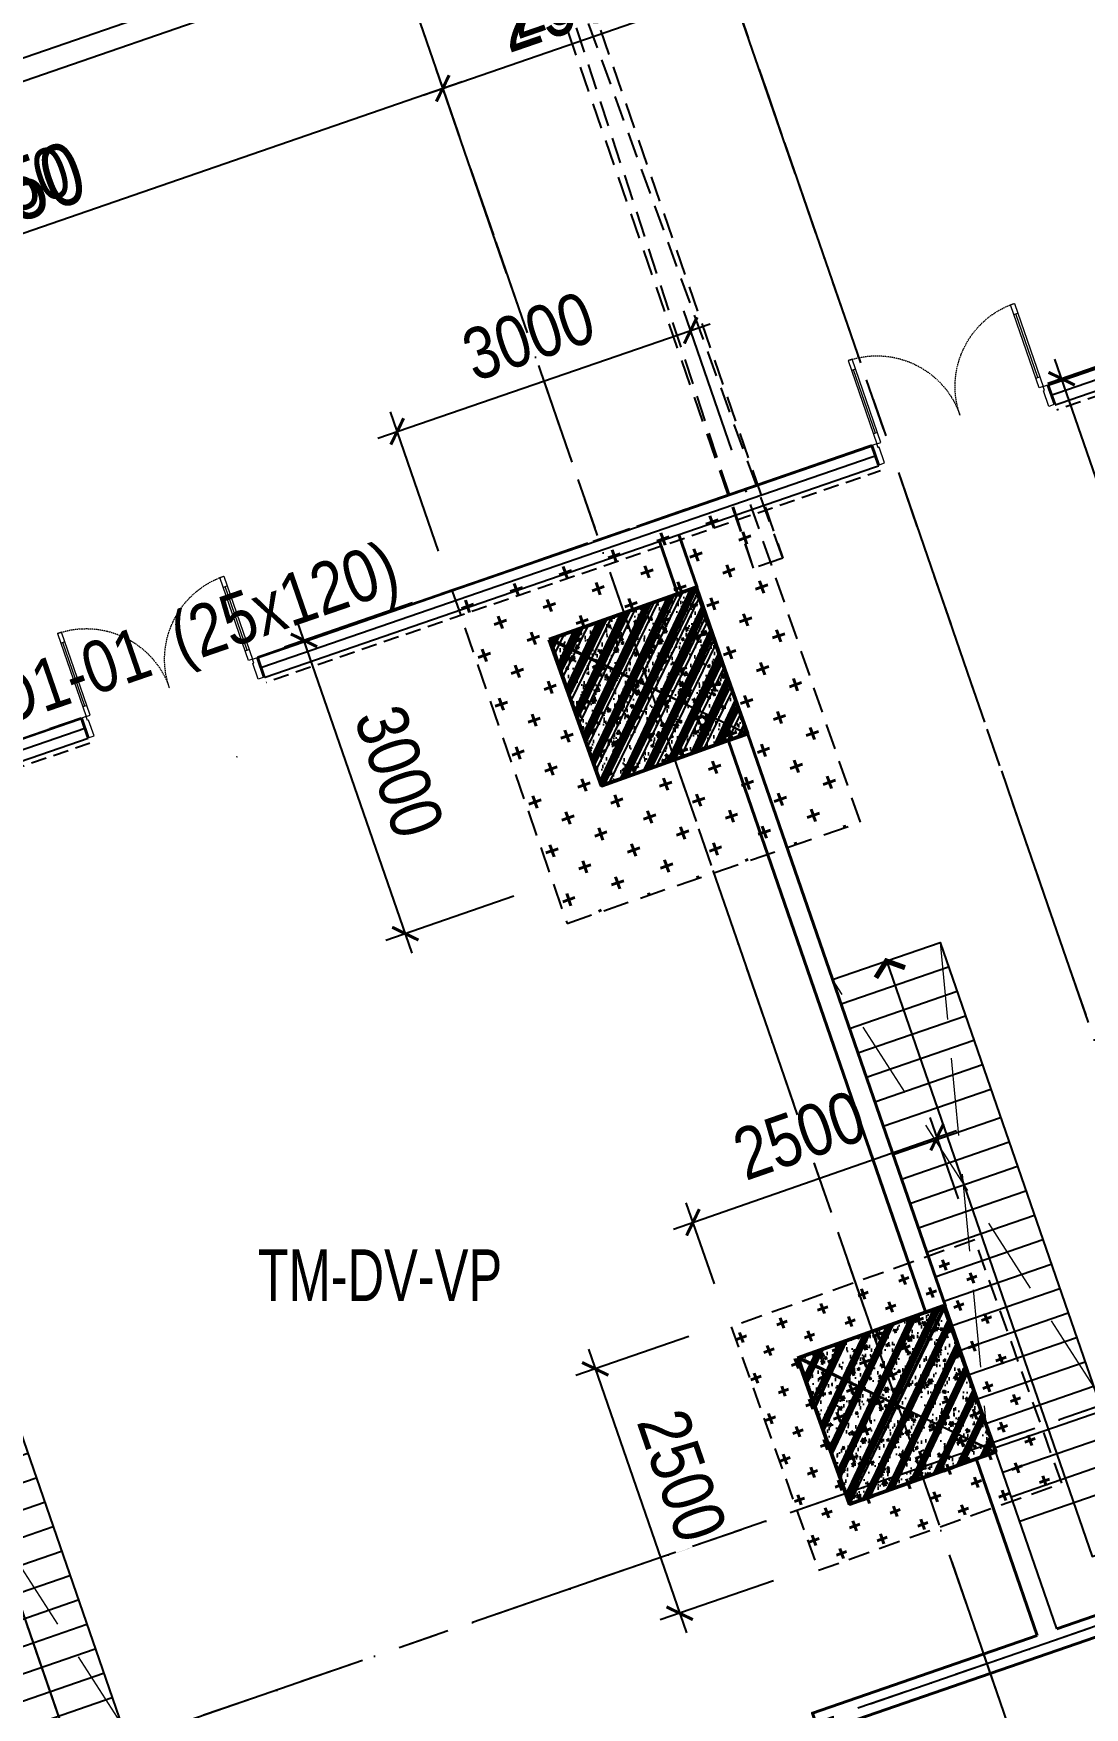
# Model space of a CAD drawing. Header units: millimetres. Extents: x -1534340 to 1713810, y -1348191 to 1114081.
# Drawn here: x 1252896 to 1263056, y -303150 to -286962 of the extents above; entities that cross this region are included whole.
import ezdxf
from ezdxf.enums import TextEntityAlignment as Align

# ---------------------------------------------------------------- set-up
doc = ezdxf.new("R2010")
doc.units = ezdxf.units.MM
doc.header["$LTSCALE"] = 100
doc.set_wipeout_variables(frame=1)
doc.header["$PDMODE"] = 32
doc.header["$PDSIZE"] = 2.5
for name, pattern in [('CENTER2', [1.125, 0.75, -0.125, 0.125, -0.125]), ('DASHED', [4.5, 3, -1.5]), ('DASHED2', [0.375, 0.25, -0.125]), ('HIDDEN', [0.375, 0.25, -0.125]), ('HIDDEN2', [0.1875, 0.125, -0.0625]), ('xref.asix of  podium$0$xref.asix of  podium$0$DASHDOT', [1, 0.5, -0.25, 0, -0.25]), ('Xref.Asix of Basement B2$0$HIDDEN', [0.375, 0.25, -0.125])]:
    doc.linetypes.add(name, pattern=pattern)
for name, color, linetype, lineweight in [('0-Hatch', 250, 'Continuous', 40), ('ccu12-Tencaukien', 9, 'Continuous', 15), ('CUA', 37, 'Continuous', 13), ('D-building block', 8, 'Continuous', 13), ('KAKA FIX', 2, 'Continuous', 13), ('KT-Chu viet', 255, 'Continuous', 20), ('KT-Net cat', 1, 'Continuous', 40), ('KT-Net cot', 2, 'Continuous', 50), ('KT-Net cot vach', 6, 'Continuous', 50)]:
    doc.layers.add(name, color=color, linetype=linetype, lineweight=lineweight)
for name, color, linetype in [('0-khuat', 3, 'HIDDEN'), ('A-GLAZ', 135, 'Continuous'), ('ccu11-Khuat', 9, 'DASHED'), ('ccu11-Manh', 8, 'Continuous'), ('ccu12-Manh', 8, 'Continuous'), ('ccu12-Text', 31, 'Continuous'), ('ccu12-Thay', 7, 'Continuous'), ('ccu12-Truc', 13, 'CENTER2'), ('KC2-DIM', 251, 'Continuous'), ('KCS_COLUMN', 2, 'Continuous'), ('KT-Dim', 8, 'Continuous'), ('KT-Kich thuoc', 9, 'Continuous'), ('xref.asix of  podium$0$xref.asix of  podium$0$KC2-DIM', 251, 'Continuous'), ('xref.asix of  podium$0$xref.asix of  podium$0$KT-Kich thuoc', 9, 'Continuous'), ('xref.asix of  podium$0$xref.asix of  podium$0$KT-Luoi truc South Tower', 8, 'xref.asix of  podium$0$xref.asix of  podium$0$DASHDOT'), ('xref.asix of  podium$0$xref.asix of  podium$0$KT-Net cot vach', 6, 'Continuous')]:
    doc.layers.add(name, color=color, linetype=linetype)
doc.layers.add('Xref.Asix of Basement B2$0$KT-Chi gioi XD', color=7, linetype='Xref.Asix of Basement B2$0$HIDDEN', true_color=0x0066cc)
doc.styles.add('Arial Narrow', font='ARIALN.TTF')
doc.styles.add('Xref_ST_MBDV Cot vach 30.7.2022$0$Arial', font='arial.ttf', dxfattribs={"width": 0.7})
doc.dimstyles.new('ccu12-200', dxfattribs={"dimscale": 200, "dimtxt": 2.5, "dimasz": 1, "dimexe": 1, "dimexo": 2, "dimgap": 1, "dimtad": 1, "dimdec": 0, "dimrnd": 5, "dimdsep": 46, "dimtxsty": 'Arial Narrow', "dimblk": 'ARCHTICK', "dimcen": -1, "dimdle": 1, "dimclrd": 256, "dimclre": 256, "dimclrt": 3, "dimadec": 0, "dimazin": 2, "dimtfac": 0.1, "dimtdec": 0, "dimtmove": 0, "dimatfit": 1, "dimldrblk": 'ARCHTICK', "dimfxl": 1, "dimtvp": 0.8333333333333334, "dimtolj": 1, "dimtzin": 12, "dimarcsym": 0})
doc.dimstyles.new('CCU_1-200', dxfattribs={"dimscale": 200, "dimtxt": 3, "dimasz": 1, "dimexe": 1, "dimexo": 2, "dimgap": 0.5, "dimtad": 1, "dimdec": 0, "dimdsep": 46, "dimtxsty": 'Arial Narrow', "dimblk": 'ARCHTICK', "dimcen": -1, "dimdle": 1, "dimclrd": 256, "dimclre": 256, "dimclrt": 3, "dimadec": 0, "dimazin": 2, "dimtfac": 0.1, "dimtdec": 0, "dimtix": 1, "dimtmove": 2, "dimatfit": 1, "dimfxl": 1, "dimtvp": 0.8333333333333334, "dimtolj": 1, "dimtzin": 12, "dimarcsym": 0})
pattern_1 = [(49.99999999999999, (550, -550), (286.9040730403014, -25.10085399303804), [30, -330]), (355, (550, -550), (-55.50053344520001, 300.8768534800047), [24, -264]), (100.4514, (573.908672, -552.091736), (231.4037526856086, 275.7758168243814), [25.496076, -280.4568448]), (46.18420000000001, (550, -470), (426.8964194502578, -66.20760573160723), [45, -495]), (96.6356, (585.574698, -475.5173228), (373.8650822194813, 389.6471483601767), [38.2441152, -420.6852]), (351.1842, (550, -470), (373.8647780534509, 389.6474403701299), [36, -396]), (21, (590, -490), (238.7628208473847, -161.0475562661355), [30, -330]), (326.0000000000001, (590, -490), (97.32613276863269, 290.0600180187412), [24, -264]), (71.4514, (609.8968932, -503.4206424), (336.089051432596, 129.012198683981), [25.496076, -280.4568448]), (37.50000000000001, (550, -550), (4.863942126916267, 133.1575415325246), [0, -260.8, 0, -268, 0, -265]), (7.499999999999999, (550, -550), (105.2278149768594, 157.7646847529441), [0, -152.8, 0, -254.8, 0, -101]), (327.5, (460.8, -550), (213.5289744689636, -9.021948693751902), [0, -100, 0, -312, 0, -414]), (317.5, (420.8, -550), (233.2744677369545, 40.04199293292709), [0, -130, 0, -207.2, 0, -294]), (45, (550, -550), (-120.2081528017131, 120.2081528017131), []), (45, (550, -501), (-120.2081528017131, 120.2081528017131), [])]

# ---------------------------------------------------------------- blocks, each defined once
blk = doc.blocks.new('MC3000X3000')
at = {"layer": '0-Hatch', "ltscale": 2}
h = blk.add_hatch(dxfattribs=at)
h.set_pattern_fill('CROSS', color=256, scale=1000, style=0)
h.set_pattern_definition([(360, (0, -4.656612873077393e-10), (250, 250), [125, -375]), (90, (62.5, -62.50000000046566), (-250, 250), [125, -375])])
h.paths.add_polyline_path([(7876789.000000002, 1547059), (7876789.000000002, 1550059), (7873789.000000002, 1550059), (7873789.000000002, 1547059)])
at = {"layer": '0-khuat', "ltscale": 10}
blk.add_lwpolyline([(7873789.000000002, 1547059), (7876789.000000002, 1547059), (7876789.000000002, 1550059), (7873789.000000002, 1550059)], close=True, dxfattribs=at)
blk = doc.blocks.new('MBKC-T1-PN')
at = {"layer": '0-Hatch', "ltscale": 2}
h = blk.add_hatch(dxfattribs=at)
h.set_pattern_fill('CROSS', color=256, scale=1000, angle=109.047137953997, style=0)
h.set_pattern_definition([(109.0471379539969, (4060094.961571727, -6931287.109431718), (-317.8990851971258, 154.7261181275824), [124.9999999999995, -374.9999999999978]), (199.0471379539969, (4060133.64310126, -6931207.634660419), (-154.7261181275824, -317.8990851971258), [124.9999999999994, -374.9999999999978])])
h.paths.add_polyline_path([(27178.74739161716, 9374.480511591712), (24342.99617165653, 8395.442709210562), (25452.57303445367, 5181.591939069738), (28288.32418001979, 6160.629956934019)])
at = {"layer": '0-khuat', "ltscale": 10, "elevation": -0.0001092030034374706}
blk.add_lwpolyline([(24342.9961716563, 8395.442709210503), (25452.57303445367, 5181.591939069738), (28288.32418001979, 6160.629956934019), (27178.74739161716, 9374.48051159177)], dxfattribs=at)
at = {"layer": 'ccu11-Khuat', "ltscale": 0.5, "elevation": -0.1248620286703281}
blk.add_lwpolyline([(100590.5864808073, -35426.61506945355), (55455.55192690738, -35426.61506945355, -0.3269618123751123), (50827.94980508671, -32029.33521380113), (46319.23951797537, -19000.21078809898, 0.4276624970093012), (30482.82222025329, -12597.84133938845), (15440.22126940242, -17787.66880758357, -0.1965409036496166), (11052.14983252855, -17540.17514300876, -0.04529122358984782), (3605.473727127304, -9503.081798993808), (-504.3626536345109, -3435.722267398494, -0.3990343803495413), (1771.304140177555, 352.6720043509267), (31190.7288702894, 10495.31749677, -0.1204403028230274), (42591.70211395179, 11817.81507882464), (58406.76826363965, 7707.460248947376, -0.2262547279600852), (60280.00056402339, 6012.837931064423), (65645.2552123724, -9495.342720050656, 0.2916469557633262), (69738.37575314008, -12326.61538209155), (89786.80552536738, -12326.61538209155)], format="xyb", dxfattribs=at)
at = {"layer": 'ccu12-Thay', "ltscale": 0.5, "elevation": -0.1248620286703281}
blk.add_lwpolyline([(100592.7780615496, -35676.61506945355), (55455.39655799186, -35676.61506945355, -0.3267809868965265), (50590.58009542292, -32107.86709642987), (46084.84347490547, -19087.33587578748, 0.427810969143063), (30575.27555690287, -12830.40478876728), (15521.75718290871, -18023.99886239826, -0.1981128104978065), (10911.61054585082, -17750.02456894092, -0.0454709095100691), (3402.789631705265, -9649.635404628643), (-737.5713195712306, -3537.212389550812, -0.4024491153328594), (1696.951964988839, 591.4787324376521), (31106.50964570185, 10730.72245935566)], format="xyb", dxfattribs=at)
at = {"layer": '0-khuat', "linetype": 'HIDDEN', "ltscale": 10, "xscale": 0.8333333333333331, "yscale": 0.8333333333333331, "zscale": 0.8333333333333331, "rotation": 109.6849732125606}
blk.add_blockref('MC3000X3000', (3454336.267836913, -5743991.226587309), dxfattribs=at)
blk = doc.blocks.new('_ARCHTICK')
at = {"color": 0, "linetype": 'ByBlock', "const_width": 0.15}
blk.add_lwpolyline([(-0.5, -0.5), (0.5, 0.5)], dxfattribs=at)
blk = doc.blocks.new('*D1116')
at = {"layer": 'Defpoints', "color": 0, "transparency": 16777216}
for p in [(333214.0718389305, -44362.95521297024), (333961.684839245, -46528.39200335834), (325785.2688217285, -49351.28433366482)]:
    blk.add_point(p, dxfattribs=at)
at = {"layer": 'KT-Dim', "lineweight": -2, "transparency": 16777216}
for p, q in [((333831.1464655257, -46150.29184072066), (333148.8026520708, -44173.90513165147)), ((324848.6057405687, -47251.11673150846), (333403.1219202494, -44297.68602611076)), ((325654.7304480092, -48973.18417102714), (324972.3866350279, -46996.79746332993))]:
    blk.add_line(p, q, dxfattribs=at)
at = {"layer": 'KT-Dim', "lineweight": -2, "transparency": 16777216, "xscale": 200, "yscale": 200, "zscale": 200}
for p, rotation in [((333214.0718389304, -44362.95521297038), 19.04713796363416), ((325037.6558218876, -47185.84754464884), 199.0471379636342)]:
    blk.add_blockref('_ARCHTICK', p, dxfattribs=dict(at, rotation=rotation))
at = {"layer": 'KT-Dim', "color": 3, "transparency": 16777216, "insert": (328977.2829341967, -45344.04163537067), "char_height": 500, "attachment_point": 5, "rotation": 19.047137963634164, "style": 'Arial Narrow'}
blk.add_mtext('\\A1;8650', dxfattribs=at)
blk = doc.blocks.new('*D1117')
at = {"layer": 'Defpoints', "color": 0, "transparency": 16777216}
for p in [(336002.5605383844, -43400.23470679068), (336750.1735388605, -45565.67149764695), (333961.684839245, -46528.39200335834)]:
    blk.add_point(p, dxfattribs=at)
at = {"layer": 'KT-Dim', "lineweight": -2, "transparency": 16777216}
for p, q in [((336619.6351651412, -45187.57133500927), (335937.2913515246, -43211.18462547188)), ((333025.0217576114, -44428.22439982976), (336191.6106197031, -43334.96551993118)), ((333831.1464655257, -46150.29184072066), (333148.8026520707, -44173.90513165123))]:
    blk.add_line(p, q, dxfattribs=at)
at = {"layer": 'KT-Dim', "lineweight": -2, "transparency": 16777216, "xscale": 200, "yscale": 200, "zscale": 200}
for p, rotation in [((336002.5605383842, -43400.2347067908), 19.04713796363416), ((333214.0718389303, -44362.95521297015), 199.0471379636342)]:
    blk.add_blockref('_ARCHTICK', p, dxfattribs=dict(at, rotation=rotation))
at = {"layer": 'KT-Dim', "color": 3, "transparency": 16777216, "insert": (334459.7352924449, -43451.23521644156), "char_height": 500, "attachment_point": 5, "rotation": 19.047137963634164, "style": 'Arial Narrow'}
blk.add_mtext('\\A1;2950', dxfattribs=at)
blk = doc.blocks.new('*D1118')
at = {"layer": 'Defpoints', "color": 0, "transparency": 16777216}
for p in [(341485.0128966325, -41507.42828786178), (342232.6258974263, -43672.86507963808), (336750.1735388605, -45565.67149764695)]:
    blk.add_point(p, dxfattribs=at)
at = {"layer": 'KT-Dim', "lineweight": -2, "transparency": 16777216}
for p, q in [((342102.087523707, -43294.7649170004), (341419.7437097728, -41318.37820654301)), ((335813.5104570653, -43465.50389365036), (341674.0629779513, -41442.15910100228)), ((336619.6351651412, -45187.57133500927), (335937.2913515246, -43211.18462547185))]:
    blk.add_line(p, q, dxfattribs=at)
at = {"layer": 'KT-Dim', "lineweight": -2, "transparency": 16777216, "xscale": 200, "yscale": 200, "zscale": 200}
for p, rotation in [((341485.0128966324, -41507.4282878619), 19.04713796363416), ((336002.5605383842, -43400.23470679074), 199.0471379636342)]:
    blk.add_blockref('_ARCHTICK', p, dxfattribs=dict(at, rotation=rotation))
at = {"layer": 'KT-Dim', "color": 3, "transparency": 16777216, "insert": (338595.205821296, -42023.47175388741), "char_height": 500, "attachment_point": 5, "rotation": 19.047137963634164, "style": 'Arial Narrow'}
blk.add_mtext('\\A1;5800', dxfattribs=at)
blk = doc.blocks.new('*D1123')
at = {"layer": 'Defpoints', "color": 0, "transparency": 16777216}
for p in [(363163.4852022186, -37115.10992757118), (306934.025148161, -51743.49375239977), (308410.2467223766, -56019.1817027683, 4.862310228169464e-05)]:
    blk.add_point(p, dxfattribs=at)
at = {"layer": 'KT-Dim', "lineweight": -2, "transparency": 16777216}
for p, q in [((363032.9430114967, -36737.01108276802), (361621.9925326421, -32650.37255480104)), ((361876.3130504046, -32774.15088184166), (306744.9757257595, -51808.76484776073)), ((308279.7045316547, -55641.08285796513), (306868.7540528001, -51554.44432999818))]:
    blk.add_line(p, q, dxfattribs=at)
at = {"layer": 'KT-Dim', "lineweight": -2, "transparency": 16777216, "xscale": 200, "yscale": 200, "zscale": 200}
for p, rotation in [((361687.263628003, -32839.42197720263), 19.0477163778953), ((306934.025148161, -51743.49375239977), 199.0477163778953)]:
    blk.add_blockref('_ARCHTICK', p, dxfattribs=dict(at, rotation=rotation))
at = {"layer": 'KT-Dim', "color": 3, "transparency": 16777216, "insert": (334162.0591472953, -41861.09962134298), "char_height": 500, "attachment_point": 5, "rotation": 19.047716377895316, "style": 'Arial Narrow'}
blk.add_mtext('\\A1;57925', dxfattribs=at)
blk = doc.blocks.new('*U157')
h = blk.add_hatch()
h.set_pattern_fill('VATLIEU04', color=250, scale=40, style=0, pattern_type=2)
h.set_pattern_definition(pattern_1)
h.paths.add_polyline_path([(-475, 475), (1025, 475), (1025, -1025), (-475, -1025)])
at = {"color": 6, "ltscale": 0.25}
blk.add_lwpolyline([(-475, 475), (1025, 475), (1025, -1025), (-475, -1025)], close=True, dxfattribs=at)
at = {"layer": 'Defpoints', "linetype": 'ByBlock', "ltscale": 30}
for p, q in [((1025, 475), (-475, -1025)), ((-475, 475), (1025, -1025))]:
    blk.add_line(p, q, dxfattribs=at)
blk = doc.blocks.new('*U151')
h = blk.add_hatch()
h.set_pattern_fill('VATLIEU04', color=250, scale=40, style=0, pattern_type=2)
h.set_pattern_definition(pattern_1)
h.paths.add_polyline_path([(-475, 475), (1025, 475), (1025, -1025), (-475, -1025)])
at = {"color": 6, "ltscale": 0.25}
blk.add_lwpolyline([(-475, 475), (1025, 475), (1025, -1025), (-475, -1025)], close=True, dxfattribs=at)
at = {"layer": 'Defpoints', "linetype": 'ByBlock', "ltscale": 30}
for p, q in [((1025, 475), (-475, -1025)), ((-475, 475), (1025, -1025))]:
    blk.add_line(p, q, dxfattribs=at)
blk = doc.blocks.new('MBDV-B1-T1-PN')
at = {"layer": 'KT-Net cot vach', "rotation": 19.6849732125525}
for name, p in [('*U151', (25888.18390325899, 7638.490352074732, -5.460168145715594e-05)), ('*U157', (28286.79614176205, 690.9878537511686))]:
    blk.add_blockref(name, p, dxfattribs=at)
blk = doc.blocks.new('*U705')
at = {"layer": 'ccu12-Tencaukien', "color": 8, "ltscale": 10000}
blk.add_line((360.6565736538532, -155.3215232637356), (354.4065714950475, -155.3215232637356), dxfattribs=at)
at = {"layer": 'ccu12-Text', "color": 2, "style": 'Arial Narrow', "width": 0.8}
blk.add_attdef('SH', text='', height=300, dxfattribs=at).set_placement((275.6048113084853, 5.864471777974813), align=Align.BOTTOM_RIGHT)
at = {"layer": 'ccu12-Text', "color": 31, "style": 'Arial Narrow', "width": 0.8}
for tag, p in [('(', (507.5315725744504, -75.41116959831947)), ('KT', (632.605666770517, -75.41116959831947)), (')', (962.8971199221714, -75.41116959831947))]:
    blk.add_attdef(tag, text='', height=250, dxfattribs=at).set_placement(p, align=Align.BOTTOM_LEFT)
blk = doc.blocks.new('*D1362')
at = {"layer": 'Defpoints', "color": 0, "ltscale": 0.5, "transparency": 16777216}
for p in [(1256938.329304621, -292338.1074470709, -5.46016815734518e-05), (1255511.023876942, -292830.8819751971), (1257917.367107039, -295173.8586670195, -5.46016815734518e-05)]:
    blk.add_point(p, dxfattribs=at)
at = {"layer": 'KC2-DIM', "lineweight": -2, "ltscale": 0.5, "transparency": 16777216}
for p, q in [((1256560.229141961, -292468.6458207265), (1255321.973795612, -292896.1511620249)), ((1256555.330866188, -295855.6832764756), (1255445.754690114, -292641.8318938672)), ((1257539.266944379, -295304.3970406752), (1256301.01159803, -295731.9023819735))]:
    blk.add_line(p, q, dxfattribs=at)
at = {"layer": 'KC2-DIM', "lineweight": -2, "ltscale": 0.5, "transparency": 16777216, "xscale": 200, "yscale": 200, "zscale": 200}
for p, rotation in [((1255511.023876942, -292830.8819751971), 109.0471379540029), ((1256490.06167936, -295666.6331951457), 289.0471379540029)]:
    blk.add_blockref('_ARCHTICK', p, dxfattribs=dict(at, rotation=rotation))
at = {"layer": 'KC2-DIM', "color": 3, "ltscale": 0.5, "transparency": 16777216, "insert": (1256430.902521615, -294100.176689031), "char_height": 500, "attachment_point": 5, "rotation": 289.0471379540029, "style": 'Arial Narrow', "bg_fill": 3, "box_fill_scale": 1.1, "bg_fill_color": 256, "bg_fill_true_color": 13158600, "bg_fill_transparency": 0}
blk.add_mtext('\\A1;3000', dxfattribs=at)
blk = doc.blocks.new('*D1333')
at = {"layer": 'Defpoints', "color": 0, "ltscale": 0.5, "transparency": 16777216}
for p in [(1264262.29080749, -289808.0412940348, -5.46016815734518e-05), (1262834.985379812, -290300.8158221609), (1265241.328609908, -292643.7925139835, -5.46016815734518e-05)]:
    blk.add_point(p, dxfattribs=at)
at = {"layer": 'KC2-DIM', "lineweight": -2, "ltscale": 0.5, "transparency": 16777216}
for p, q in [((1263884.19064483, -289938.5796676905), (1262645.935298482, -290366.0850089887)), ((1263879.292369057, -293325.6171234395), (1262769.716192984, -290111.765740831)), ((1264863.228447248, -292774.3308876391), (1263624.9731009, -293201.8362289374))]:
    blk.add_line(p, q, dxfattribs=at)
at = {"layer": 'KC2-DIM', "lineweight": -2, "ltscale": 0.5, "transparency": 16777216, "xscale": 200, "yscale": 200, "zscale": 200}
for p, rotation in [((1262834.985379812, -290300.8158221609), 109.0471379540029), ((1263814.02318223, -293136.5670421096), 289.0471379540029)]:
    blk.add_blockref('_ARCHTICK', p, dxfattribs=dict(at, rotation=rotation))
at = {"layer": 'KC2-DIM', "color": 3, "ltscale": 0.5, "transparency": 16777216, "insert": (1263754.864024485, -291570.1105359949), "char_height": 500, "attachment_point": 5, "rotation": 289.0471379540029, "style": 'Arial Narrow', "bg_fill": 3, "box_fill_scale": 1.1, "bg_fill_color": 256, "bg_fill_true_color": 13158600, "bg_fill_transparency": 0}
blk.add_mtext('\\A1;3000', dxfattribs=at)
blk = doc.blocks.new('*D1309')
at = {"layer": 'Defpoints', "color": 0, "ltscale": 0.5, "transparency": 16777216}
for p in [(1261631.191957085, -297635.056674236), (1261970.832776697, -298608.2058146608, -5.460168692449779e-05), (1259610.447410427, -299432.0088548099)]:
    blk.add_point(p, dxfattribs=at)
at = {"layer": 'KC2-DIM', "lineweight": -2, "ltscale": 0.5, "transparency": 16777216}
for p, q in [((1261839.025033944, -298230.5462868447), (1261565.288085708, -297446.226910328)), ((1259081.976826907, -298524.7635857618), (1261820.021720993, -297569.1528028593)), ((1259478.639667674, -299054.3493269937), (1259204.902719438, -298270.029950477))]:
    blk.add_line(p, q, dxfattribs=at)
at = {"layer": 'KC2-DIM', "lineweight": -2, "ltscale": 0.5, "transparency": 16777216, "xscale": 200, "yscale": 200, "zscale": 200}
for p, rotation in [((1261631.191957085, -297635.056674236), 19.2396050158715), ((1259270.806590815, -298458.8597143851), 199.2396050158715)]:
    blk.add_blockref('_ARCHTICK', p, dxfattribs=dict(at, rotation=rotation))
at = {"layer": 'KC2-DIM', "color": 3, "ltscale": 0.5, "transparency": 16777216, "insert": (1260300.973561295, -297617.0999885792), "char_height": 500, "attachment_point": 5, "rotation": 19.239605015871508, "style": 'Arial Narrow', "bg_fill": 3, "box_fill_scale": 1.1, "bg_fill_color": 256, "bg_fill_true_color": 13158600, "bg_fill_transparency": 0}
blk.add_mtext('\\A1;2500', dxfattribs=at)
blk = doc.blocks.new('*D1310')
at = {"layer": 'Defpoints', "color": 0, "ltscale": 0.5, "transparency": 16777216}
for p in [(1259610.447410427, -299432.0088548098, 0.0037426825899861), (1260426.312245775, -301795.1348714333, 0.0037426825899861), (1259142.281174041, -302238.4441962652)]:
    blk.add_point(p, dxfattribs=at)
at = {"layer": 'KC2-DIM', "lineweight": -2, "ltscale": 0.5, "transparency": 16777216}
for p, q in [((1259232.347247767, -299562.5472284655), (1258137.366257363, -299940.5873664696)), ((1258261.147151865, -299686.2680983118), (1259207.550360869, -302427.4942775951)), ((1260048.212083115, -301925.673245089), (1258953.231092711, -302303.713383093))]:
    blk.add_line(p, q, dxfattribs=at)
at = {"layer": 'KC2-DIM', "lineweight": -2, "ltscale": 0.5, "transparency": 16777216, "xscale": 200, "yscale": 200, "zscale": 200}
for p, rotation in [((1258326.416338693, -299875.3181796417), 109.0471379540041), ((1259142.281174041, -302238.4441962652), 289.0471379540041)]:
    blk.add_blockref('_ARCHTICK', p, dxfattribs=dict(at, rotation=rotation))
at = {"layer": 'KC2-DIM', "color": 3, "ltscale": 0.5, "transparency": 16777216, "insert": (1259164.708499831, -300908.3002918136), "char_height": 500, "attachment_point": 5, "rotation": 289.04713795400414, "style": 'Arial Narrow', "bg_fill": 3, "box_fill_scale": 1.1, "bg_fill_color": 256, "bg_fill_true_color": 13158600, "bg_fill_transparency": 0}
blk.add_mtext('\\A1;2500', dxfattribs=at)
blk = doc.blocks.new('*D1388')
at = {"layer": 'Defpoints', "color": 0, "ltscale": 0.5, "transparency": 16777216}
for p in [(1259248.956718429, -289833.6204035875), (1259777.695512467, -291369.5403397731, -0.1248620286703281), (1256941.069954294, -292346.0456519499)]:
    blk.add_point(p, dxfattribs=at)
at = {"layer": 'KC2-DIM', "lineweight": -2, "ltscale": 0.5, "transparency": 16777216}
for p, q in [((1259647.494856126, -290991.3237495915), (1259183.856390259, -289644.5121084968)), ((1256223.222865166, -290875.2260439345), (1259438.06501352, -289768.5200754174)), ((1256810.869297954, -291967.8290617683), (1256347.230832086, -290621.0174206737))]:
    blk.add_line(p, q, dxfattribs=at)
at = {"layer": 'KC2-DIM', "lineweight": -2, "ltscale": 0.5, "transparency": 16777216, "xscale": 200, "yscale": 200, "zscale": 200}
for p, rotation in [((1259248.956718429, -289833.6204035875), 18.99596951040509), ((1256412.331160257, -290810.1257157644), 198.9959695104051)]:
    blk.add_blockref('_ARCHTICK', p, dxfattribs=dict(at, rotation=rotation))
at = {"layer": 'KC2-DIM', "color": 3, "ltscale": 0.5, "transparency": 16777216, "insert": (1257682.447438534, -289891.3807965164), "char_height": 500, "attachment_point": 5, "rotation": 18.99596951040509, "style": 'Arial Narrow', "bg_fill": 3, "box_fill_scale": 1.1, "bg_fill_color": 256, "bg_fill_true_color": 13158600, "bg_fill_transparency": 0}
blk.add_mtext('\\A1;3000', dxfattribs=at)
blk = doc.blocks.new('VACH-NN-PN-T1')
at = {"layer": 'KCS_COLUMN', "linetype": 'HIDDEN', "ltscale": 10}
for p, q in [((28861.20638333028, -3312.627160112897), (22976.8363833304, 14650.50283988711)), ((29144.77638333035, -3214.727160112932), (22693.26638333034, 14552.60283988708))]:
    blk.add_line(p, q, dxfattribs=at)
blk.add_lwpolyline([(29144.77726576407, -3214.725349920336), (28861.20214374922, -3312.629130104324), (22693.26399283903, 14552.60355706571), (22976.83911485388, 14650.50733724993)], close=True, dxfattribs=at)
blk = doc.blocks.new('*U2802')
h = blk.add_hatch()
h.set_pattern_fill('VATLIEU04', color=250, scale=40, style=0, pattern_type=2)
h.set_pattern_definition(pattern_1)
h.paths.add_polyline_path([(-475, 475), (1025, 475), (1025, -1025), (-475, -1025)])
at = {"color": 6, "ltscale": 0.25}
blk.add_lwpolyline([(-475, 475), (1025, 475), (1025, -1025), (-475, -1025)], close=True, dxfattribs=at)
at = {"layer": 'Defpoints', "linetype": 'ByBlock', "ltscale": 30}
for p, q in [((1025, 475), (-475, -1025)), ((-475, 475), (1025, -1025))]:
    blk.add_line(p, q, dxfattribs=at)
blk = doc.blocks.new('xref.asix of  podium$0$xref.asix of  podium$0$MBCot-PN-flat-22')
at = {"layer": 'xref.asix of  podium$0$xref.asix of  podium$0$KT-Net cot vach', "rotation": 19.04713795399666}
for p in [(25897.90325425193, 7645.250534330495), (28296.54611554556, 697.6593348206952)]:
    blk.add_blockref('*U2802', p, dxfattribs=at)
blk = doc.blocks.new('*D2827')
at = {"layer": 'Defpoints', "color": 0, "transparency": 16777216}
for p in [(-52224.40234267711, 62261.85734221036), (-108519.026224689, 47822.2122533907), (-106977.6408225186, 43357.78556701331, 4.862310228169781e-05)]:
    blk.add_point(p, dxfattribs=at)
at = {"layer": 'xref.asix of  podium$0$xref.asix of  podium$0$KT-Kich thuoc', "lineweight": -2, "transparency": 16777216}
for p, q in [((-52354.94453339904, 62639.95618701356), (-53831.0588402085, 66915.33345098936)), ((-53576.73832244593, 66791.55512394874), (-108708.0756470906, 47756.94115802974)), ((-107108.1830132405, 43735.88441181651), (-108584.29732005, 48011.2616757923))]:
    blk.add_line(p, q, dxfattribs=at)
at = {"layer": 'xref.asix of  podium$0$xref.asix of  podium$0$KT-Kich thuoc', "lineweight": -2, "transparency": 16777216, "xscale": 200, "yscale": 200, "zscale": 200}
for p, rotation in [((-53765.78774484753, 66726.28402858778), 19.04771637789541), ((-108519.026224689, 47822.2122533907), 199.0477163778954)]:
    blk.add_blockref('_ARCHTICK', p, dxfattribs=dict(at, rotation=rotation))
at = {"layer": 'xref.asix of  podium$0$xref.asix of  podium$0$KT-Kich thuoc', "color": 3, "transparency": 16777216, "insert": (-78004.9693590086, 59272.40911175961), "char_height": 600, "attachment_point": 5, "rotation": 19.047716377895405, "style": 'Arial Narrow'}
blk.add_mtext('\\A1;57925', dxfattribs=at)
blk = doc.blocks.new('*D2831')
at = {"layer": 'Defpoints', "color": 0, "transparency": 16777216}
for p in [(-82308.3655197986, 55403.73122789905), (-81560.75252014585, 53238.29443728271), (-89737.16853766143, 50415.40210697639)]:
    blk.add_point(p, dxfattribs=at)
at = {"layer": 'xref.asix of  podium$0$xref.asix of  podium$0$KT-Kich thuoc', "lineweight": -2, "transparency": 16777216}
for p, q in [((-81691.29089374955, 53616.39459996041), (-82373.63470660045, 55592.7813092379)), ((-90673.83161904199, 52515.56971191747), (-82119.31543845974, 55469.0004147009)), ((-89867.70691126512, 50793.50226965408), (-90550.05072450498, 52769.88898005817))]:
    blk.add_line(p, q, dxfattribs=at)
at = {"layer": 'xref.asix of  podium$0$xref.asix of  podium$0$KT-Kich thuoc', "lineweight": -2, "transparency": 16777216, "xscale": 200, "yscale": 200, "zscale": 200}
for p, rotation in [((-82308.3655197986, 55403.73122789905), 19.04713794612659), ((-90484.78153770314, 52580.83889871932), 199.0471379461266)]:
    blk.add_blockref('_ARCHTICK', p, dxfattribs=dict(at, rotation=rotation))
at = {"layer": 'xref.asix of  podium$0$xref.asix of  podium$0$KT-Kich thuoc', "color": 3, "transparency": 16777216, "insert": (-86529.18217328655, 54376.38169855322), "char_height": 600, "attachment_point": 5, "rotation": 19.047137946126586, "style": 'Arial Narrow'}
blk.add_mtext('\\A1;8650', dxfattribs=at)
blk = doc.blocks.new('*D2832')
at = {"layer": 'Defpoints', "color": 0, "transparency": 16777216}
for p in [(-79519.87682034563, 56366.45173407975), (-78772.26382053085, 54201.01494299412), (-81560.75252014585, 53238.29443728271)]:
    blk.add_point(p, dxfattribs=at)
at = {"layer": 'xref.asix of  podium$0$xref.asix of  podium$0$KT-Kich thuoc', "lineweight": -2, "transparency": 16777216}
for p, q in [((-78902.80219413455, 54579.11510567182), (-79585.14600714747, 56555.5018154186)), ((-82497.41560143215, 55338.46204195076), (-79330.82673900678, 56431.72092088161)), ((-81691.29089374955, 53616.39459996041), (-82373.63470689514, 55592.78131009146))]:
    blk.add_line(p, q, dxfattribs=at)
at = {"layer": 'xref.asix of  podium$0$xref.asix of  podium$0$KT-Kich thuoc', "lineweight": -2, "transparency": 16777216, "xscale": 200, "yscale": 200, "zscale": 200}
for p, rotation in [((-79519.87682034563, 56366.45173407975), 19.04713794612659), ((-82308.3655200933, 55403.73122875261), 199.0471379461266)]:
    blk.add_blockref('_ARCHTICK', p, dxfattribs=dict(at, rotation=rotation))
at = {"layer": 'xref.asix of  podium$0$xref.asix of  podium$0$KT-Kich thuoc', "color": 3, "transparency": 16777216, "insert": (-81046.72981475513, 56269.18811666023), "char_height": 600, "attachment_point": 5, "rotation": 19.047137946126586, "style": 'Arial Narrow'}
blk.add_mtext('\\A1;2950', dxfattribs=at)
blk = doc.blocks.new('*D2833')
at = {"layer": 'Defpoints', "color": 0, "transparency": 16777216}
for p in [(-74037.42446209675, 58259.25815300785), (-73289.81146196462, 56093.82136100299), (-78772.26382053085, 54201.01494299412)]:
    blk.add_point(p, dxfattribs=at)
at = {"layer": 'xref.asix of  podium$0$xref.asix of  podium$0$KT-Kich thuoc', "lineweight": -2, "transparency": 16777216}
for p, q in [((-73420.34983556831, 56471.92152368068), (-74102.69364889861, 58448.3082343467)), ((-79708.92690226255, 56301.18254895227), (-73848.37438075792, 58324.52733980971)), ((-78902.80219413455, 54579.11510567182), (-79585.14600772555, 56555.50181709298))]:
    blk.add_line(p, q, dxfattribs=at)
at = {"layer": 'xref.asix of  podium$0$xref.asix of  podium$0$KT-Kich thuoc', "lineweight": -2, "transparency": 16777216, "xscale": 200, "yscale": 200, "zscale": 200}
for p, rotation in [((-74037.42446209675, 58259.25815300785), 19.04713794612659), ((-79519.8768209237, 56366.45173575413), 199.0471379461266)]:
    blk.add_blockref('_ARCHTICK', p, dxfattribs=dict(at, rotation=rotation))
at = {"layer": 'xref.asix of  podium$0$xref.asix of  podium$0$KT-Kich thuoc', "color": 3, "transparency": 16777216, "insert": (-76911.2592860459, 57696.95157962502), "char_height": 600, "attachment_point": 5, "rotation": 19.047137946126586, "style": 'Arial Narrow'}
blk.add_mtext('\\A1;5800', dxfattribs=at)
blk = doc.blocks.new('THANG SH')
at = {"layer": 'D-building block', "color": 3, "linetype": 'DASHED2', "ltscale": 30}
for points in [[(-6640.500751799904, 1099.999999977648), (-2099.999999993481, -2.421438694000244e-08)], [(-2099.999999993481, 1099.999999977648), (-6640.500751800369, 2.980232238769531e-08)]]:
    blk.add_lwpolyline(points, dxfattribs=at)
at = {"layer": 'D-building block', "color": 3, "linetype": 'DASHED2', "ltscale": 1000}
blk.add_lwpolyline([(-6640.500751799904, 5.587935447692871e-09), (-6640.500751799438, 1099.999999955297), (-2099.999999993481, 1099.999999951571), (-2099.999999993015, -5.029141902923584e-08)], close=True, dxfattribs=at)
at = {"layer": 'Defpoints', "color": 252}
blk.add_line((6.05359673500061e-09, 1849.999999951571), (-4.656612873077393e-10, -3.725290298461914e-08), dxfattribs=at)
for points in [[(-6640.500751799438, 549.9999999776483), (-549.9999999925494, 549.9999999757856), (-549.9999999934807, 1849.999999947846)], [(-1099.999999993015, -4.470348358154297e-08), (-1099.999999992549, 1849.999999949709)], [(5.587935447692871e-09, 1849.999999951571), (-1099.999999993015, 1849.999999949709)], [(6.05359673500061e-09, 1599.999999951571), (-1099.999999993481, 1599.999999951571)], [(6.51925802230835e-09, 1349.999999951571), (-1099.999999993481, 1349.999999951571)], [(0, 1.862645149230957e-09), (-6640.500751799904, 8.734254341450418e-09), (-6640.500751799904, 1099.999999953434), (6.984919309616089e-09, 1099.999999953434)], [(-6390.500751799904, -4.842877388000488e-08), (-6390.500751799904, 1099.999999951571)], [(-6140.500751799438, -4.842877388000488e-08), (-6140.500751798972, 1099.999999953434)], [(-5890.500751798972, -4.842877388000488e-08), (-5890.500751798972, 1099.999999951571)], [(-5640.500751798972, -4.842877388000488e-08), (-5640.500751798972, 1099.999999953434)], [(-5390.500751798972, -4.656612873077393e-08), (-5390.500751798507, 1099.999999953434)], [(-5140.500751798507, -4.656612873077393e-08), (-5140.500751798507, 1099.999999951571)], [(-4849.999999996275, -4.656612873077393e-08), (-4849.999999996275, 1099.999999953434)], [(-4599.99999999674, -4.656612873077393e-08), (-4599.999999996275, 1099.999999951571)], [(-4349.999999996275, -4.656612873077393e-08), (-4349.999999996275, 1099.999999953434)], [(-4099.999999996275, -4.470348358154297e-08), (-4099.999999995809, 1099.999999953434)], [(-3849.999999995809, -4.470348358154297e-08), (-3849.999999995809, 1099.999999951571)], [(-3599.999999994878, -4.842877388000488e-08), (-3599.999999994412, 1099.999999953434)], [(-3349.999999994878, -4.842877388000488e-08), (-3349.999999994412, 1099.999999951571)], [(-3099.999999994412, -4.842877388000488e-08), (-3099.999999994412, 1099.999999951571)], [(-2849.999999994412, -4.842877388000488e-08), (-2849.999999994412, 1099.999999953434)], [(-2599.999999994412, -4.842877388000488e-08), (-2599.999999993946, 1099.999999951571)], [(-2349.999999993946, -4.842877388000488e-08), (-2349.999999993481, 1099.999999953434)], [(-2099.999999993481, -4.842877388000488e-08), (-2099.999999993481, 1099.999999953434)], [(-1849.999999993481, -4.842877388000488e-08), (-1849.999999993481, 1099.999999953434)], [(-1599.999999993481, -4.656612873077393e-08), (-1599.999999993481, 1099.999999953434)], [(-1349.999999993481, -4.656612873077393e-08), (-1349.999999992549, 1099.999999951571)]]:
    blk.add_lwpolyline(points, dxfattribs=at)
at = {"layer": 'Defpoints', "color": 252, "const_width": 50}
blk.add_lwpolyline([(-6520.500747120939, 699.0000000074506), (-6640.500751800835, 549.9999999757856), (-6520.500747121871, 400.9999999459833)], dxfattribs=at)
at = {"layer": 'Defpoints', "color": 252}
blk.add_circle((-549.9999999934807, 1849.999999945983), 100, dxfattribs=at)
blk = doc.blocks.new('*U229')
for p, q in [((-750.0000006001499, -89.99999376962445), (-750.0000002678631, -49.99999376962445)), ((-100.0000005815018, -69.99999916928329), (-750.0000004340067, -69.99999376962447)), ((-100.0000007476451, -89.99999916928329), (-100.0000004153583, -49.99999916928324)), ((-750.0000140577612, -1709.999993474634), (-750.0000143900478, -1749.999993474634)), ((-100.0000143713997, -1729.999998874293), (-750.0000142239046, -1729.999993474634)), ((-100.000014205256, -1709.999998874293), (-100.000014537543, -1749.999998874293))]:
    blk.add_line(p, q)
for points in [[(200.0743172259394, -1.662050658534054e-06), (200.0743167275093, -60.00000166205076), (39.99999950156996, -60.00000033228665), (39.99999958464161, -50.00000033228666), (-4.153583654832593e-07, -50.00000000000004), (0, 0)], [(-4.153583654832593e-07, -50.00000000000004), (-7.476450480173313e-07, -89.99999999999991), (-850.0000006001497, -89.99999293890771), (-850.0000002678632, -49.99999293890765)], [(-1.453754297586763e-05, -1749.99999970501), (-1.420525627215952e-05, -1709.99999970501), (-850.0000140577612, -1709.999992643918), (-850.0000143900479, -1749.999992643918)], [(200.0743022730383, -1800.000001367061), (200.0743027714681, -1740.000001367061), (39.99998554552879, -1740.000000037296), (39.99998546245713, -1750.000000037296), (-1.453754297586763e-05, -1749.99999970501), (-1.4952901284504e-05, -1799.99999970501)]]:
    blk.add_lwpolyline(points, close=True)
at = {"linetype": 'HIDDEN2'}
for centre, radius, start, end in [((-4.149984540215146e-07, -49.99999999977504), 849.9999998530717, 180.0000387917871, 269.9999995240346), ((-1.45360581755849e-05, -1749.999999706382), 849.9999998541881, 89.99999952403472, 179.9999602562852)]:
    blk.add_arc(centre, radius, start, end, dxfattribs=at)
blk = doc.blocks.new('KHHFG')
blk.add_wipeout([(-79.69310521042735, 1884.3051469641268), (238.38225596414281, 1884.1721134116024), (264.0597370685214, 84.12191911410127), (-70.30110177054587, 84.28075590259641)]).dxf.layer = 'KT-Kich thuoc'
at = {"layer": 'KT-Net cat'}
for p, q in [((199.9999999995925, 1884.172113411594), (-4.074536263942719e-10, 1884.172113411594)), ((199.9999999999418, 84.17211341165239), (0, 84.17211341159418))]:
    blk.add_line(p, q, dxfattribs=at)
at = {"layer": 'CUA', "xscale": -1, "rotation": 359.999999524041}
blk.add_blockref('*U229', (199.9999999997672, 1884.175758171012), dxfattribs=at)
blk = doc.blocks.new('Grid-ST-flat-3')
at = {"layer": 'ccu12-Truc', "ltscale": 30}
for p, q in [((369404.6687134802, -36752.13820029161), (304555.4537775333, -59141.20830987487)), ((335415.1609209012, -41698.85077767866), (354504.452659484, -96990.36475386203)), ((332626.6722212732, -42661.57128335355), (351715.9639600301, -97953.08526004129)), ((324450.2562037199, -45484.46361355274), (343539.5479429879, -100775.9775917197)), ((348389.8671523775, -54057.70604856691), (307655.7401533651, -68121.08717252291)), ((349042.5590209737, -55948.20686175593), (308308.4320219612, -70011.58798571193))]:
    blk.add_line(p, q, dxfattribs=at)
at = {"layer": 'KT-Dim'}
dim = blk.add_aligned_dim(p1=(363163.4852022186, -37115.1099275712), p2=(308410.2467223767, -56019.18170276831, 4.862310228169464e-05), distance=-4523.3546826560605, dimstyle='ccu12-200', dxfattribs=at)
dim.commit()
dim.dimension.update_dxf_attribs({"geometry": '*D1123', "text_midpoint": (334162.0591472953, -41861.09962134298)})
for base, p1, p2, picture, middle in [((341485.0128966325, -41507.42828786178), (336750.1735388604, -45565.67149764695), (342232.6258974262, -43672.86507963808), '*D1118', (338595.205821296, -42023.47175388732)), ((336002.5605383844, -43400.23470679068), (333961.6848392449, -46528.39200335834), (336750.1735388604, -45565.67149764695), '*D1117', (334459.735292445, -43451.23521644148)), ((333214.0718389305, -44362.95521297024), (325785.2688217284, -49351.28433366481), (333961.6848392449, -46528.39200335834), '*D1116', (328977.2829341967, -45344.04163537061))]:
    dim = blk.add_linear_dim(base=base, p1=p1, p2=p2, angle=19.04713796308996, dimstyle='ccu12-200', dxfattribs=at)
    dim.commit()
    dim.dimension.update_dxf_attribs({"geometry": picture, "text_midpoint": middle})
blk = doc.blocks.new('xref.asix of  podium$0$xref.asix of  podium$0$Asix South Tower')
at = {"layer": 'xref.asix of  podium$0$xref.asix of  podium$0$KT-Luoi truc South Tower', "ltscale": 10}
for p, q in [((-45928.05291830376, 63080.04234508332), (-113358.2576704957, 39799.89522058656)), ((-80172.43836108223, 58256.57505681389), (-70270.43039621599, 29575.73035721248)), ((-82960.92706071027, 57293.85455113882), (-73058.91909584403, 28613.00985153753)), ((-91137.34307826497, 54470.96222093981), (-81235.33511339873, 25790.1175213384)), ((-67132.57020701282, 45708.98039207421), (-110541.5464182831, 30722.11257713952)), ((-66479.87833841704, 43818.47957888525), (-109888.8545500301, 28831.61176383239))]:
    blk.add_line(p, q, dxfattribs=at)
at = {"layer": 'xref.asix of  podium$0$xref.asix of  podium$0$KT-Kich thuoc'}
dim = blk.add_linear_dim(base=(-108519.026224689, 47822.2122533907), p1=(-52224.40234267712, 62261.85734221037), p2=(-106977.6408225186, 43357.78556701331, 4.862310228169781e-05), angle=199.0477163778954, dimstyle='CCU_1-200', dxfattribs=at)
dim.commit()
dim.dimension.update_dxf_attribs({"geometry": '*D2827', "text_midpoint": (-78004.9693590086, 59272.40911175961), "dimtype": 129})
for base, p1, p2, picture, middle in [((-74037.42446209675, 58259.25815300785), (-78772.26382053085, 54201.01494299411), (-73289.81146196462, 56093.82136100298), '*D2833', (-76911.2592860459, 57696.95157962502)), ((-79519.87682034563, 56366.45173407975), (-81560.75252014585, 53238.29443728272), (-78772.26382053085, 54201.01494299411), '*D2832', (-81046.72981475513, 56269.18811666023)), ((-82308.3655197986, 55403.73122789905), (-89737.16853766143, 50415.40210697637), (-81560.75252014585, 53238.29443728272), '*D2831', (-86529.18217328655, 54376.38169855322))]:
    dim = blk.add_linear_dim(base=base, p1=p1, p2=p2, angle=19.04713794612659, dimstyle='CCU_1-200', dxfattribs=at)
    dim.commit()
    dim.dimension.update_dxf_attribs({"geometry": picture, "text_midpoint": middle})
blk = doc.blocks.new('312')
at = {"layer": 'A-GLAZ', "elevation": -0.0003900927901394197}
for points in [[(1482695.170606643, -315227.088742006), (1474934.009074506, -317904.7566158127, -0.1974962957369978), (1470412.753082226, -317641.4324847461, -0.04539954982376057), (1462928.730589897, -309566.3053070569), (1458800.456753551, -303471.7265235217, -0.4011286979834114), (1461171.591087839, -299479.322703269), (1490585.061904023, -289338.7298831512, -0.1205241289836079), (1502064.862544526, -288009.8450183984), (1511023.476528744, -290338.1996335805)], [(1482662.536012, -315132.5636993432), (1474901.394709103, -317810.2245938868, -0.1968635698068651), (1470468.949126356, -317557.4738984575, -0.0453275073921259), (1463009.803874314, -309507.6833425581), (1458893.779493846, -303431.1884548272, -0.3997484162930124), (1461201.321617093, -299574.8489596067), (1490618.750154378, -289432.8916749404, -0.1204683313511788), (1502045.996502877, -288108.2639567229), (1510996.834815657, -290434.5976654891)], [(1482727.805201287, -315321.6137846687), (1474966.623439908, -317999.2886377386, -0.1981128104978065), (1470356.476802851, -317725.3143442812, -0.0454709095100691), (1462847.655888705, -309624.9251799689), (1458707.294937429, -303512.5021648911, -0.4024491153328594), (1461141.818221989, -299383.8110429026), (1490551.375902702, -289244.5673159846)]]:
    blk.add_lwpolyline(points, format="xyb", dxfattribs=at)
at = {"layer": 'KT-Net cat'}
for points, elevation in [([(1486156.633606717, -291546.5403489751), (1485979.142325892, -291032.4426145622)], 3.872184094324354e-10), ([(1485967.583525388, -291611.8095358034), (1485790.092244562, -291097.7118013905)], 3.872184094324354e-10), ([(1489632.218049149, -301613.4578859975), (1497028.802481147, -299059.8009515059), (1497094.071667975, -299248.851032836), (1487334.3612099, -302618.3728059662), (1487269.092023053, -302429.3227245723), (1489443.167967817, -301678.7270728223)], 3.836533650004967e-10), ([(1488855.74528789, -299977.2763452859), (1489443.167967817, -301678.7270728223)], 3.872202210402052e-10)]:
    blk.add_lwpolyline(points, dxfattribs=dict(at, elevation=elevation))
at = {"layer": 'KT-Net cat', "elevation": 3.872162425333176e-10}
blk.add_lwpolyline([(1486646.152507926, -292964.4159589499), (1488555.276468009, -298494.1315484856), (1488366.22638668, -298559.4007353146), (1486457.102426617, -293029.6851457701)], close=True, dxfattribs=at)
at = {"layer": 'Xref.Asix of Basement B2$0$KT-Chi gioi XD', "lineweight": 13, "ltscale": 100, "elevation": 5.81698447265444e-10, "flags": 128}
blk.add_lwpolyline([(1536926.640264262, -198350.2424992273), (1532230.491302837, -180477.3544005106), (1529880.439225305, -179665.453135843), (1520946.555464734, -186436.7923930833), (1497442.727665294, -204368.8174399087), (1473775.210144748, -221476.816780443, 0.6848770391189095), (1504207.768946995, -335272.7658475587), (1524578.328159441, -337428.6246088693), (1563007.448297967, -336214.0549381921), (1565857.79611658, -332567.4481481264)], format="xyb", close=True, dxfattribs=at)
at = {"layer": 'KAKA FIX', "rotation": 289.0471379542168}
for p in [(1489632.218049145, -301613.4578859993), (1480226.976419641, -304860.5999593273)]:
    blk.add_blockref('THANG SH', p, dxfattribs=at)
at = {"layer": 'xref.asix of  podium$0$xref.asix of  podium$0$KC2-DIM'}
blk.add_blockref('xref.asix of  podium$0$xref.asix of  podium$0$MBCot-PN-flat-22', (1459444.866092697, -299975.2893285389), dxfattribs=at)
at = {"layer": 'xref.asix of  podium$0$xref.asix of  podium$0$KT-Kich thuoc'}
blk.add_blockref('xref.asix of  podium$0$xref.asix of  podium$0$Asix South Tower', (1566004.720627273, -342122.3205197669), dxfattribs=at)
at = {"layer": 'KT-Chu viet', "insert": (1483089.302728126, -297945.5873357592), "char_height": 500, "width": 5339.45268739584, "attachment_point": 2, "style": 'Xref_ST_MBDV Cot vach 30.7.2022$0$Arial'}
blk.add_mtext('TM-DV-VP ', dxfattribs=at)
at = {"layer": 'KT-Kich thuoc', "rotation": 109.0221531273173}
for p in [(1489691.298231716, -289746.7484829699, -0.0007801859545383225), (1482049.715790501, -292384.9899676162, -0.0007801859416892705)]:
    blk.add_blockref('KHHFG', p, dxfattribs=at)

msp = doc.modelspace()

# ---------------------------------------------------------------- block references
for name, p in [('MBKC-T1-PN', (1232600.871086698, -300749.4537652719)), ('Grid-ST-flat-3', (923638.2882514866, -243129.7985158589))]:
    msp.add_blockref(name, p)
at = {"layer": 'ccu11-Manh'}
msp.add_blockref('MBDV-B1-T1-PN', (1232600.871086698, -300749.4537652719), dxfattribs=at)
at = {"layer": 'ccu12-Tencaukien', "extrusion": (4.376655619254604e-07, -9.80437330037572e-07, 0.9999999999994236)}
ref = msp.add_blockref('*U705', (1254352.504603434, -293466.0498235186, -0.08206931429375885), dxfattribs=dict(at, xscale=1.815893337873054, yscale=1.815893337873054, zscale=1.815893337873054, rotation=339.469833737933))
ref.add_attrib('KT', '(25x120)', dxfattribs={"color": 31, "extrusion": (4.376655619254604e-07, -9.80437330037572e-07, 0.9999999999994236), "height": 499.9999999999999, "rotation": 19.02100700350106, "style": 'Arial Narrow'}).set_placement((1254378.684363371, -293209.0898645588, 0.8364984095212534), align=Align.BOTTOM_LEFT)
ref.add_attrib('SH', 'D1-01', dxfattribs={"color": 2, "extrusion": (4.376655619254604e-07, -9.80437330037572e-07, 0.9999999999994236), "height": 499.9999999999999, "rotation": 19.02100700350106, "style": 'Arial Narrow'}).set_placement((1254123.64761765, -293300.4890246797, 0.8367094916920677), align=Align.BOTTOM_RIGHT)

# ---------------------------------------------------------------- next in the draw order: dimensions: what is measured, and where the dimension line sits
at = {"layer": 'KC2-DIM', "ltscale": 0.5}
for p1, p2, distance, picture, middle in [((1265241.328609908, -292643.7925139835, -0.0001092033614830401), (1264262.29080749, -289808.0412940347, -0.0001092033614830401), 1509.975999626785, '*D1333', (1263754.864024485, -291570.1105359949, -5.460167990958831e-05)), ((1257917.367107038, -295173.8586670195), (1256938.329304621, -292338.1074470707), 1509.9759996279424, '*D1362', (1256430.902521615, -294100.176689031, 5.46016815734518e-05)), ((1259610.447410427, -299432.0088548099), (1261970.832776697, -298608.2058146607, -5.460168692449779e-05), 1030.7158366184017, '*D1309', (1260300.973561295, -297617.0999885792))]:
    dim = msp.add_aligned_dim(p1=p1, p2=p2, distance=distance, dimstyle='ccu12-200', override={"dimfxl": 150, "dimtfill": 1}, dxfattribs=at)
    dim.commit()
    dim.dimension.update_dxf_attribs({"geometry": picture, "text_midpoint": middle})

# ---------------------------------------------------------------- next in the draw order: dimensions: what is measured, and where the dimension line sits
for p1, p2, distance, picture, middle in [((1256941.069954294, -292346.0456519498, 0.1248620286703281), (1259777.695512467, -291369.540339773), 1624.3813476806524, '*D1388', (1257682.447438534, -289891.3807965164, 0.1248620286703281)), ((1259610.447410427, -299432.0088548099), (1260426.312245775, -301795.1348714332), -1358.403088431835, '*D1310', (1259164.708499831, -300908.3002918136, -0.003742682595337146))]:
    dim = msp.add_aligned_dim(p1=p1, p2=p2, distance=distance, dimstyle='ccu12-200', override={"dimfxl": 150, "dimtfill": 1}, dxfattribs=at)
    dim.commit()
    dim.dimension.update_dxf_attribs({"geometry": picture, "text_midpoint": middle})

# ---------------------------------------------------------------- next in the draw order: block references
at = {"layer": 'KT-Net cot'}
msp.add_blockref('VACH-NN-PN-T1', (1230994.958588628, -288820.4269154225), dxfattribs=at)

# ---------------------------------------------------------------- next in the draw order: block references
at = {"layer": 'ccu12-Manh'}
msp.add_blockref('312', (-226843.9959313669, -774.1646671993076), dxfattribs=at)

doc.saveas('drawing.dxf')
